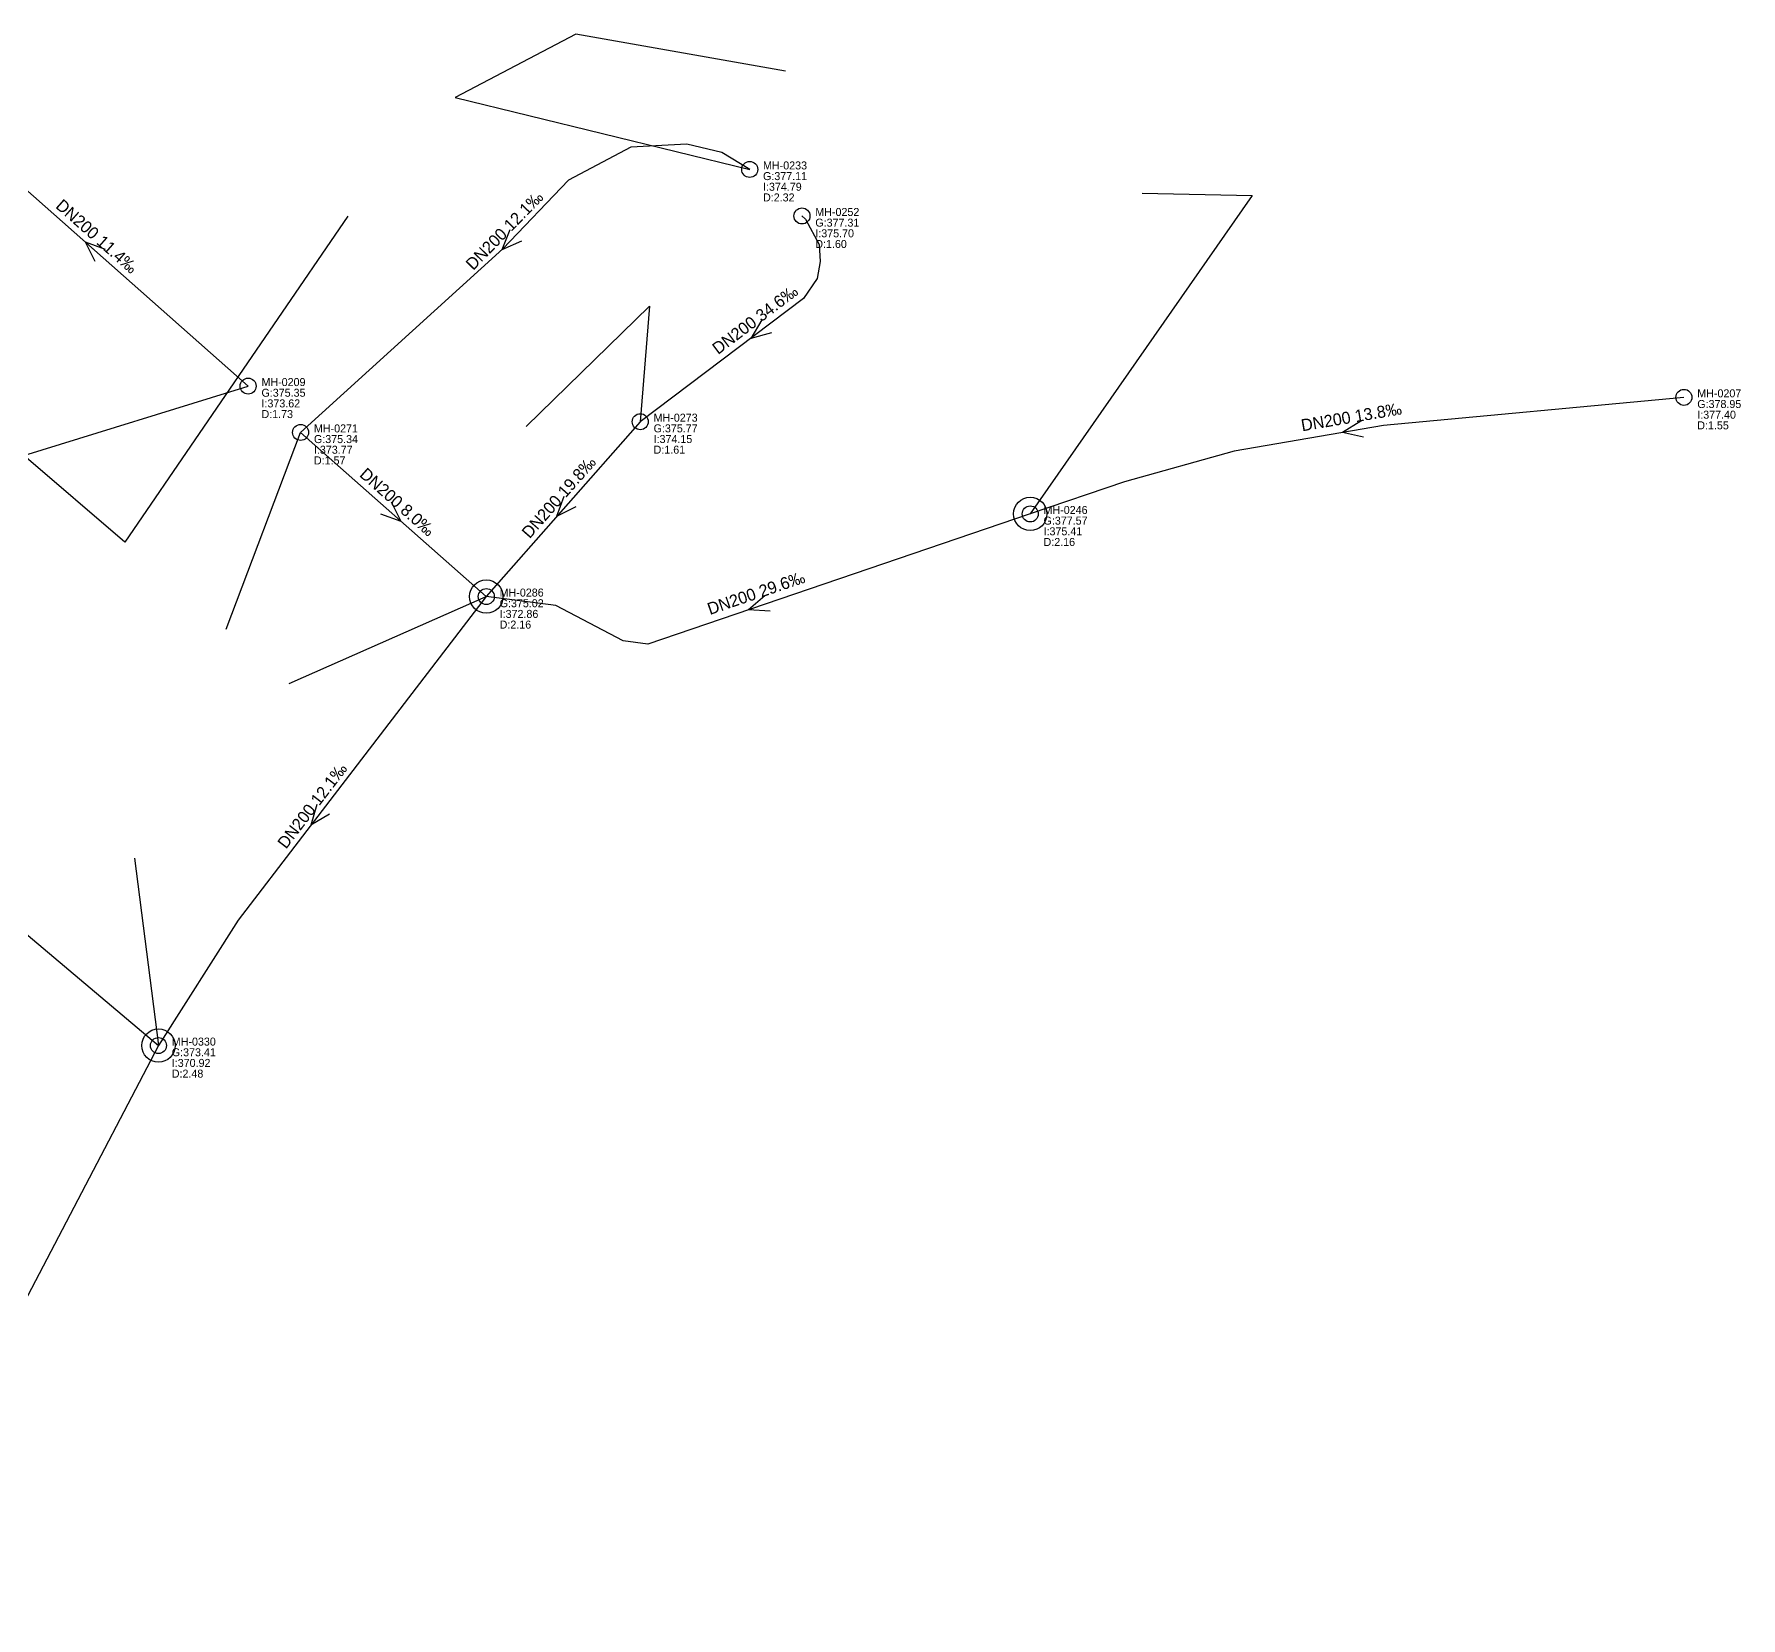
# Model space of a CAD drawing. Header units: metres. Extents: x 449900 to 451990, y 2566732 to 2570847.
# Drawn here: x 451733.7 to 451989.7, y 2569346.6 to 2569584.1 of the extents above; entities that cross this region are included whole.
import ezdxf
from ezdxf.enums import TextEntityAlignment as Align

# ---------------------------------------------------------------- set-up
doc = ezdxf.new("R2010")
doc.units = ezdxf.units.M
for name, color, linetype in [('SEW-DROP', 6, 'Continuous'), ('SEW-LABEL', 2, 'Continuous'), ('SEW-MH', 7, 'Continuous'), ('SEW-MH-LABEL', 8, 'Continuous'), ('SEW-PIPE-DN200', 3, 'Continuous'), ('SEW-RIDER', 8, 'Continuous')]:
    doc.layers.add(name, color=color, linetype=linetype)

msp = doc.modelspace()

# ---------------------------------------------------------------- linework, layer by layer
at = {"layer": 'SEW-DROP'}
for centre in [(451883.13, 2569512.11), (451801.56, 2569499.72), (451752.39, 2569432.38)]:
    msp.add_circle(centre, 2.5, dxfattribs=at)
at = {"layer": 'SEW-LABEL'}
for p, q in [((451805.11, 2569554.71), (451803.87, 2569551.73)), ((451742.88, 2569549.98), (451741.43, 2569552.86)), ((451744.47, 2569551.78), (451741.43, 2569552.86)), ((451806.83, 2569553.03), (451803.87, 2569551.73)), ((451842.88, 2569541.2), (451841.21, 2569538.44)), ((451844.32, 2569539.29), (451841.21, 2569538.44)), ((451932.71, 2569526.02), (451929.96, 2569524.33)), ((451933.12, 2569523.65), (451929.96, 2569524.33)), ((451787.3, 2569513.93), (451788.75, 2569511.04)), ((451813.2, 2569514.75), (451812.11, 2569511.71)), ((451785.71, 2569512.13), (451788.75, 2569511.04)), ((451815, 2569513.17), (451812.11, 2569511.71)), ((451843.35, 2569499.83), (451840.89, 2569497.72)), ((451844.12, 2569497.55), (451840.89, 2569497.72)), ((451776.13, 2569468.54), (451775.26, 2569465.43)), ((451778.03, 2569467.08), (451775.26, 2569465.43))]:
    msp.add_line(p, q, dxfattribs=at)
at = {"layer": 'SEW-MH'}
for centre in [(451841.06, 2569563.78), (451848.9, 2569556.8), (451765.84, 2569531.29), (451981.17, 2569529.6), (451824.65, 2569525.95), (451773.71, 2569524.34), (451883.13, 2569512.11), (451801.56, 2569499.72), (451752.39, 2569432.38)]:
    msp.add_circle(centre, 1.2, dxfattribs=at)
at = {"layer": 'SEW-PIPE-DN200'}
for points in [[(451765.84, 2569531.29), (451719.27, 2569572.45)], [(451841.06, 2569563.78), (451836.89, 2569566.31), (451831.65, 2569567.58), (451823.24, 2569567.11), (451813.87, 2569562.18), (451804.03, 2569551.87), (451773.71, 2569524.34)], [(451848.9, 2569556.8), (451849.43, 2569556.31), (451851.49, 2569552.5), (451851.65, 2569549.96), (451851.17, 2569547.42), (451849.11, 2569544.4), (451824.65, 2569525.95)], [(451981.17, 2569529.6), (451936.1, 2569525.38), (451913.71, 2569521.54), (451897.27, 2569516.93), (451883.13, 2569512.11)], [(451773.71, 2569524.34), (451801.56, 2569499.72)], [(451824.65, 2569525.95), (451801.56, 2569499.72)], [(451883.13, 2569512.11), (451825.77, 2569492.57), (451822.06, 2569493.1), (451812.01, 2569498.39), (451801.56, 2569499.72)], [(451801.56, 2569499.72), (451774.01, 2569463.8), (451764.33, 2569451.17), (451752.39, 2569432.38)], [(451695.64, 2569480.24), (451752.39, 2569432.38)], [(451752.39, 2569432.38), (451724.64, 2569379.42), (451710.04, 2569346.56)]]:
    msp.add_lwpolyline(points, dxfattribs=at)
at = {"layer": 'SEW-RIDER'}
for points in [[(451846.45, 2569578.5), (451814.96, 2569584.07), (451796.91, 2569574.59), (451841.06, 2569563.78)], [(451899.92, 2569560.22), (451916.41, 2569559.87), (451883.13, 2569512.11)], [(451780.81, 2569556.78), (451747.36, 2569507.86), (451732.2, 2569520.9), (451765.84, 2569531.29)], [(451807.56, 2569525.22), (451826.05, 2569543.29), (451824.65, 2569525.95)], [(451762.52, 2569494.82), (451773.71, 2569524.34)], [(451772, 2569486.67), (451801.56, 2569499.72)], [(451748.79, 2569460.47), (451752.39, 2569432.38)]]:
    msp.add_lwpolyline(points, dxfattribs=at)

# ---------------------------------------------------------------- texts
at = {"layer": 'SEW-LABEL'}
for s, rotation, p in [('DN200 11.4‰', 318.5288, (451742.56, 2569553.07)), ('DN200 12.1‰', 45.626, (451804.92, 2569554)), ('DN200 34.6‰', 37.0438, (451842.4, 2569540.54)), ('DN200 13.8‰', 9.7129, (451931.44, 2569525.78)), ('DN200 8.0‰', -41.4713, (451787.63, 2569513.23)), ('DN200 19.8‰', 48.6224, (451813.1, 2569514.04)), ('DN200 29.6‰', 18.815, (451842.31, 2569499.41)), ('DN200 12.1‰', 52.5204, (451776.17, 2569467.82))]:
    msp.add_text(s, height=1.8, rotation=rotation, dxfattribs=at).set_placement(p, align=Align.CENTER)
at = {"layer": 'SEW-MH-LABEL'}
for s, p in [('MH-0233', (451843.06, 2569563.78)), ('G:377.11', (451843.06, 2569562.18)), ('D:2.32', (451843.06, 2569558.98)), ('I:374.79', (451843.06, 2569560.58)), ('MH-0252', (451850.9, 2569556.8)), ('G:377.31', (451850.9, 2569555.2)), ('I:375.70', (451850.9, 2569553.6)), ('D:1.60', (451850.9, 2569552)), ('MH-0209', (451767.84, 2569531.29)), ('G:375.35', (451767.84, 2569529.69)), ('I:373.62', (451767.84, 2569528.09)), ('G:378.95', (451983.17, 2569528)), ('MH-0207', (451983.17, 2569529.6)), ('D:1.73', (451767.84, 2569526.49)), ('MH-0273', (451826.65, 2569525.95)), ('D:1.55', (451983.17, 2569524.8)), ('I:377.40', (451983.17, 2569526.4)), ('G:375.34', (451775.71, 2569522.74)), ('MH-0271', (451775.71, 2569524.34)), ('G:375.77', (451826.65, 2569524.35)), ('I:374.15', (451826.65, 2569522.75)), ('I:373.77', (451775.71, 2569521.14)), ('D:1.61', (451826.65, 2569521.15)), ('D:1.57', (451775.71, 2569519.54)), ('MH-0246', (451885.13, 2569512.11)), ('G:377.57', (451885.13, 2569510.51)), ('D:2.16', (451885.13, 2569507.31)), ('I:375.41', (451885.13, 2569508.91)), ('MH-0286', (451803.56, 2569499.72)), ('G:375.02', (451803.56, 2569498.12)), ('D:2.16', (451803.56, 2569494.92)), ('I:372.86', (451803.56, 2569496.52)), ('G:373.41', (451754.39, 2569430.78)), ('MH-0330', (451754.39, 2569432.38)), ('D:2.48', (451754.39, 2569427.58)), ('I:370.92', (451754.39, 2569429.18))]:
    msp.add_text(s, height=1.2, dxfattribs=at).set_placement(p)

doc.saveas('drawing.dxf')
